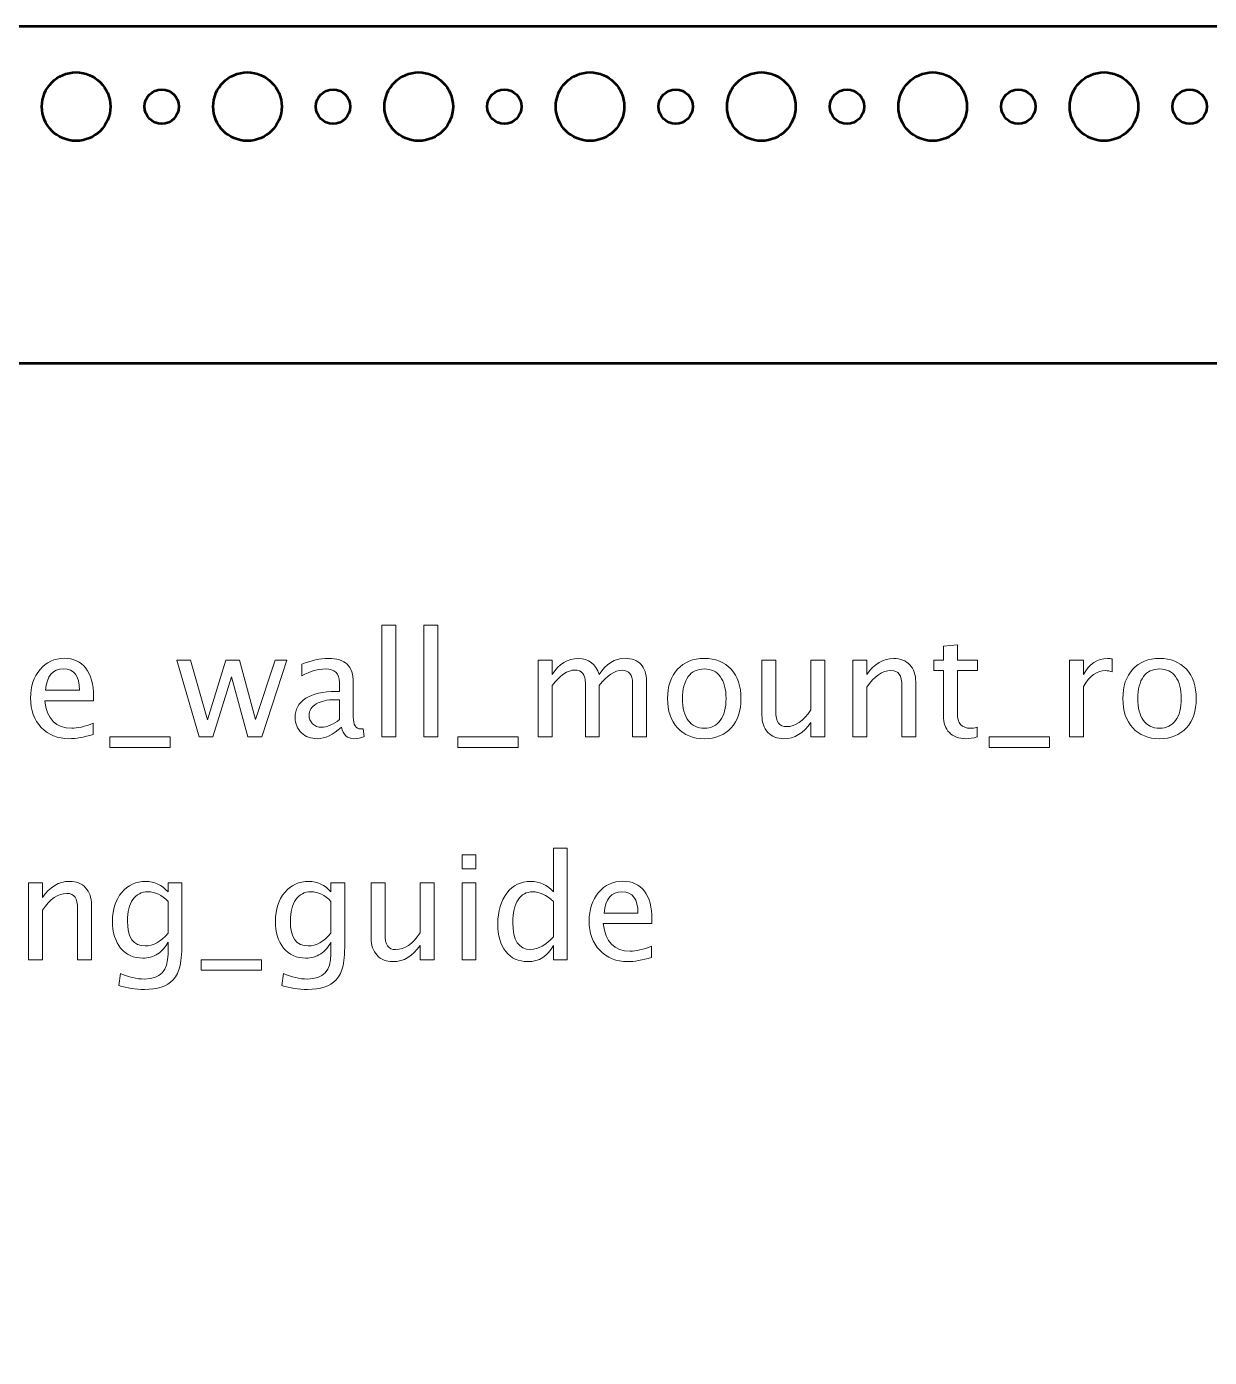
# Model space of a CAD drawing. Header units: centimetres. Extents: x -19.4 to 19.4, y -11.2 to 11.2.
# Drawn here: x -1.18 to 9.17, y -0.45 to 11.2 of the extents above; entities that cross this region are included whole.
import ezdxf

# ---------------------------------------------------------------- set-up
doc = ezdxf.new("R2010")
doc.units = ezdxf.units.CM
doc.header["$MEASUREMENT"] = 0
doc.layers.add('Layer 1', color=7, linetype='Continuous')

msp = doc.modelspace()

# ---------------------------------------------------------------- linework, layer by layer
at = {"layer": 'Layer 1', "lineweight": 53}
for centre, major_axis in [((-0.75, 10.5), (0, 0.3)), ((0.75, 10.5), (0, 0.3)), ((2.25, 10.5), (0, 0.3)), ((3.75, 10.5), (0, 0.3)), ((5.25, 10.5), (0, 0.3)), ((6.75, 10.5), (0, 0.3)), ((8.25, 10.5), (0, 0.3)), ((0, 10.5), (0, 0.15)), ((1.5, 10.5), (0, 0.15)), ((3, 10.5), (0, 0.15)), ((4.5, 10.5), (0, 0.15)), ((6, 10.5), (0, 0.15)), ((7.5, 10.5), (0, 0.15)), ((9, 10.5), (0, 0.15))]:
    msp.add_ellipse(centre, major_axis=major_axis, ratio=1, dxfattribs=at)
msp.add_open_spline([(-19.45, -10.7), (-19.45, -10.7), (-19.45, 10.7), (-19.45, 10.7), (-19.45, 10.7), (-19.45, 10.97614), (-19.22614, 11.2), (-18.95, 11.2), (-18.95, 11.2), (-18.95, 11.2), (18.95, 11.2), (18.95, 11.2), (18.95, 11.2), (19.22614, 11.2), (19.45, 10.97614), (19.45, 10.7), (19.45, 10.7), (19.45, 10.7), (19.45, -10.7), (19.45, -10.7), (19.45, -10.7), (19.45, -10.97614), (19.22614, -11.2), (18.95, -11.2), (18.95, -11.2), (18.95, -11.2), (-18.95, -11.2), (-18.95, -11.2), (-18.95, -11.2), (-19.22614, -11.2), (-19.45, -10.97614), (-19.45, -10.7)], degree=3, knots=[0, 0, 0, 0, 0.11111111, 0.11111111, 0.11111111, 0.11111111, 0.22222222, 0.22222222, 0.22222222, 0.22222222, 0.33333333, 0.33333333, 0.33333333, 0.33333333, 0.44444444, 0.44444444, 0.44444444, 0.44444444, 0.55555556, 0.55555556, 0.55555556, 0.55555556, 0.66666667, 0.66666667, 0.66666667, 0.66666667, 0.77777778, 0.77777778, 0.77777778, 0.77777778, 1, 1, 1, 1], dxfattribs=at)
at = {"layer": 'Layer 1', "color": 5, "lineweight": 53}
for points, knots in [([(1.36354, 8.25), (1.36354, 8.25), (18, 8.25), (18, 8.25), (18, 8.25), (18, -1.69111), (9.94111, -9.75), (0, -9.75), (0, -9.75), (-9.94111, -9.75), (-18, -1.69111), (-18, 8.25), (-18, 8.25), (-18, 8.25), (1.36354, 8.25), (1.36354, 8.25)], [0, 0, 0, 0, 0.2, 0.2, 0.2, 0.2, 0.4, 0.4, 0.4, 0.4, 0.6, 0.6, 0.6, 0.6, 1, 1, 1, 1]), ([(16.5, 8.25), (16.5, -0.86268), (9.11268, -8.25), (0, -8.25), (0, -8.25), (-9.11268, -8.25), (-16.5, -0.86268), (-16.5, 8.25)], [0, 0, 0, 0, 0.33333333, 0.33333333, 0.33333333, 0.33333333, 1, 1, 1, 1]), ([(16, 8.25), (16, -0.58654), (8.83654, -7.75), (0, -7.75), (0, -7.75), (-8.83654, -7.75), (-16, -0.58654), (-16, 8.25)], [0, 0, 0, 0, 0.33333333, 0.33333333, 0.33333333, 0.33333333, 1, 1, 1, 1]), ([(15.5, 8.25), (15.5, -0.3104), (8.5604, -7.25), (0, -7.25), (0, -7.25), (-8.5604, -7.25), (-15.5, -0.3104), (-15.5, 8.25)], [0, 0, 0, 0, 0.33333333, 0.33333333, 0.33333333, 0.33333333, 1, 1, 1, 1])]:
    msp.add_open_spline(points, degree=3, knots=knots, dxfattribs=at)
at = {"layer": 'Layer 1', "color": 5, "lineweight": 9}
for points, knots in [([(1.92722, 4.98147), (1.92722, 4.98147), (1.92722, 5.96064), (1.92722, 5.96064), (1.92722, 5.96064), (1.92722, 5.96064), (2.04914, 5.96064), (2.04914, 5.96064), (2.04914, 5.96064), (2.04914, 5.96064), (2.04914, 4.98147), (2.04914, 4.98147), (2.04914, 4.98147), (2.04914, 4.98147), (1.92722, 4.98147), (1.92722, 4.98147)], [0, 0, 0, 0, 0.2, 0.2, 0.2, 0.2, 0.4, 0.4, 0.4, 0.4, 0.6, 0.6, 0.6, 0.6, 1, 1, 1, 1]), ([(2.29425, 4.98147), (2.29425, 4.98147), (2.29425, 5.96064), (2.29425, 5.96064), (2.29425, 5.96064), (2.29425, 5.96064), (2.41617, 5.96064), (2.41617, 5.96064), (2.41617, 5.96064), (2.41617, 5.96064), (2.41617, 4.98147), (2.41617, 4.98147), (2.41617, 4.98147), (2.41617, 4.98147), (2.29425, 4.98147), (2.29425, 4.98147)], [0, 0, 0, 0, 0.2, 0.2, 0.2, 0.2, 0.4, 0.4, 0.4, 0.4, 0.6, 0.6, 0.6, 0.6, 1, 1, 1, 1]), ([(7.13973, 4.98168), (7.10205, 4.97131), (7.06925, 4.96623), (7.04152, 4.96623), (7.04152, 4.96623), (6.97929, 4.96623), (6.93082, 4.98401), (6.8961, 5.01957), (6.8961, 5.01957), (6.86118, 5.05513), (6.84382, 5.10445), (6.84382, 5.16774), (6.84382, 5.16774), (6.84382, 5.16774), (6.84382, 5.56313), (6.84382, 5.56313), (6.84382, 5.56313), (6.84382, 5.56313), (6.75958, 5.56313), (6.75958, 5.56313), (6.75958, 5.56313), (6.75958, 5.56313), (6.75958, 5.65457), (6.75958, 5.65457), (6.75958, 5.65457), (6.75958, 5.65457), (6.84382, 5.65457), (6.84382, 5.65457), (6.84382, 5.65457), (6.84382, 5.65457), (6.84382, 5.77628), (6.84382, 5.77628), (6.84382, 5.77628), (6.84382, 5.77628), (6.96574, 5.78792), (6.96574, 5.78792), (6.96574, 5.78792), (6.96574, 5.78792), (6.96574, 5.65457), (6.96574, 5.65457), (6.96574, 5.65457), (6.96574, 5.65457), (7.14227, 5.65457), (7.14227, 5.65457), (7.14227, 5.65457), (7.14227, 5.65457), (7.14227, 5.56313), (7.14227, 5.56313), (7.14227, 5.56313), (7.14227, 5.56313), (6.96574, 5.56313), (6.96574, 5.56313), (6.96574, 5.56313), (6.96574, 5.56313), (6.96574, 5.18975), (6.96574, 5.18975), (6.96574, 5.18975), (6.96574, 5.1017), (7.00405, 5.05767), (7.08046, 5.05767), (7.08046, 5.05767), (7.09676, 5.05767), (7.11645, 5.06042), (7.13973, 5.06571), (7.13973, 5.06571), (7.13973, 5.06571), (7.13973, 4.98168), (7.13973, 4.98168)], [0, 0, 0, 0, 0.05555556, 0.05555556, 0.05555556, 0.05555556, 0.11111111, 0.11111111, 0.11111111, 0.11111111, 0.16666667, 0.16666667, 0.16666667, 0.16666667, 0.22222222, 0.22222222, 0.22222222, 0.22222222, 0.27777778, 0.27777778, 0.27777778, 0.27777778, 0.33333333, 0.33333333, 0.33333333, 0.33333333, 0.38888889, 0.38888889, 0.38888889, 0.38888889, 0.44444444, 0.44444444, 0.44444444, 0.44444444, 0.5, 0.5, 0.5, 0.5, 0.55555556, 0.55555556, 0.55555556, 0.55555556, 0.61111111, 0.61111111, 0.61111111, 0.61111111, 0.66666667, 0.66666667, 0.66666667, 0.66666667, 0.72222222, 0.72222222, 0.72222222, 0.72222222, 0.77777778, 0.77777778, 0.77777778, 0.77777778, 0.83333333, 0.83333333, 0.83333333, 0.83333333, 0.88888889, 0.88888889, 0.88888889, 0.88888889, 1, 1, 1, 1]), ([(-0.60114, 5.00306), (-0.68305, 4.97851), (-0.75312, 4.96623), (-0.81154, 4.96623), (-0.81154, 4.96623), (-0.91123, 4.96623), (-0.9923, 4.99925), (-1.05474, 5.06508), (-1.05474, 5.06508), (-1.11718, 5.13091), (-1.14851, 5.21621), (-1.14851, 5.3212), (-1.14851, 5.3212), (-1.14851, 5.42301), (-1.12099, 5.50662), (-1.06575, 5.57202), (-1.06575, 5.57202), (-1.0105, 5.63721), (-0.93981, 5.66981), (-0.85366, 5.66981), (-0.85366, 5.66981), (-0.77217, 5.66981), (-0.70909, 5.64081), (-0.66464, 5.58282), (-0.66464, 5.58282), (-0.62019, 5.52482), (-0.59796, 5.44269), (-0.59796, 5.33622), (-0.59796, 5.33622), (-0.59796, 5.33622), (-0.5986, 5.29897), (-0.5986, 5.29897), (-0.5986, 5.29897), (-0.5986, 5.29897), (-1.02405, 5.29897), (-1.02405, 5.29897), (-1.02405, 5.29897), (-1.00627, 5.1381), (-0.92774, 5.05767), (-0.78868, 5.05767), (-0.78868, 5.05767), (-0.73766, 5.05767), (-0.67522, 5.07206), (-0.60114, 5.10085), (-0.60114, 5.10085), (-0.60114, 5.10085), (-0.60114, 5.00306), (-0.60114, 5.00306)], [0, 0, 0, 0, 0.07692308, 0.07692308, 0.07692308, 0.07692308, 0.15384615, 0.15384615, 0.15384615, 0.15384615, 0.23076923, 0.23076923, 0.23076923, 0.23076923, 0.30769231, 0.30769231, 0.30769231, 0.30769231, 0.38461538, 0.38461538, 0.38461538, 0.38461538, 0.46153846, 0.46153846, 0.46153846, 0.46153846, 0.53846154, 0.53846154, 0.53846154, 0.53846154, 0.61538462, 0.61538462, 0.61538462, 0.61538462, 0.69230769, 0.69230769, 0.69230769, 0.69230769, 0.76923077, 0.76923077, 0.76923077, 0.76923077, 0.84615385, 0.84615385, 0.84615385, 0.84615385, 1, 1, 1, 1]), ([(0.32617, 4.98147), (0.32617, 4.98147), (0.13313, 5.65457), (0.13313, 5.65457), (0.13313, 5.65457), (0.13313, 5.65457), (0.25209, 5.65457), (0.25209, 5.65457), (0.25209, 5.65457), (0.25209, 5.65457), (0.40004, 5.13197), (0.40004, 5.13197), (0.40004, 5.13197), (0.40004, 5.13197), (0.55964, 5.65457), (0.55964, 5.65457), (0.55964, 5.65457), (0.55964, 5.65457), (0.68156, 5.65457), (0.68156, 5.65457), (0.68156, 5.65457), (0.68156, 5.65457), (0.82189, 5.13281), (0.82189, 5.13281), (0.82189, 5.13281), (0.82189, 5.13281), (0.99165, 5.65457), (0.99165, 5.65457), (0.99165, 5.65457), (0.99165, 5.65457), (1.09579, 5.65457), (1.09579, 5.65457), (1.09579, 5.65457), (1.09579, 5.65457), (0.87608, 4.98147), (0.87608, 4.98147), (0.87608, 4.98147), (0.87608, 4.98147), (0.75416, 4.98147), (0.75416, 4.98147), (0.75416, 4.98147), (0.75416, 4.98147), (0.6098, 5.5064), (0.6098, 5.5064), (0.6098, 5.5064), (0.6098, 5.5064), (0.44809, 4.98147), (0.44809, 4.98147), (0.44809, 4.98147), (0.44809, 4.98147), (0.32617, 4.98147), (0.32617, 4.98147)], [0, 0, 0, 0, 0.07142857, 0.07142857, 0.07142857, 0.07142857, 0.14285714, 0.14285714, 0.14285714, 0.14285714, 0.21428571, 0.21428571, 0.21428571, 0.21428571, 0.28571429, 0.28571429, 0.28571429, 0.28571429, 0.35714286, 0.35714286, 0.35714286, 0.35714286, 0.42857143, 0.42857143, 0.42857143, 0.42857143, 0.5, 0.5, 0.5, 0.5, 0.57142857, 0.57142857, 0.57142857, 0.57142857, 0.64285714, 0.64285714, 0.64285714, 0.64285714, 0.71428571, 0.71428571, 0.71428571, 0.71428571, 0.78571429, 0.78571429, 0.78571429, 0.78571429, 0.85714286, 0.85714286, 0.85714286, 0.85714286, 1, 1, 1, 1]), ([(1.57289, 5.0672), (1.49966, 4.99989), (1.42917, 4.96623), (1.36144, 4.96623), (1.36144, 4.96623), (1.30577, 4.96623), (1.25941, 4.98359), (1.2228, 5.01851), (1.2228, 5.01851), (1.18597, 5.05344), (1.16755, 5.09746), (1.16755, 5.15059), (1.16755, 5.15059), (1.16755, 5.22404), (1.19845, 5.28056), (1.26026, 5.31993), (1.26026, 5.31993), (1.32207, 5.3593), (1.41076, 5.37898), (1.52633, 5.37898), (1.52633, 5.37898), (1.52633, 5.37898), (1.5549, 5.37898), (1.5549, 5.37898), (1.5549, 5.37898), (1.5549, 5.37898), (1.5549, 5.46005), (1.5549, 5.46005), (1.5549, 5.46005), (1.5549, 5.53815), (1.51426, 5.5771), (1.43277, 5.5771), (1.43277, 5.5771), (1.36969, 5.5771), (1.30069, 5.5572), (1.22597, 5.51741), (1.22597, 5.51741), (1.22597, 5.51741), (1.22597, 5.61774), (1.22597, 5.61774), (1.22597, 5.61774), (1.3081, 5.65161), (1.38557, 5.66854), (1.45817, 5.66854), (1.45817, 5.66854), (1.53289, 5.66854), (1.58813, 5.65161), (1.62348, 5.61753), (1.62348, 5.61753), (1.65904, 5.58345), (1.67682, 5.53096), (1.67682, 5.46005), (1.67682, 5.46005), (1.67682, 5.46005), (1.67682, 5.15588), (1.67682, 5.15588), (1.67682, 5.15588), (1.67682, 5.08625), (1.6982, 5.05132), (1.74117, 5.05132), (1.74117, 5.05132), (1.74646, 5.05132), (1.75429, 5.05217), (1.76466, 5.05386), (1.76466, 5.05386), (1.76466, 5.05386), (1.77334, 4.98613), (1.77334, 4.98613), (1.77334, 4.98613), (1.74561, 4.97279), (1.71513, 4.96623), (1.68169, 4.96623), (1.68169, 4.96623), (1.62475, 4.96623), (1.58856, 4.99989), (1.57289, 5.0672)], [0, 0, 0, 0, 0.05, 0.05, 0.05, 0.05, 0.1, 0.1, 0.1, 0.1, 0.15, 0.15, 0.15, 0.15, 0.2, 0.2, 0.2, 0.2, 0.25, 0.25, 0.25, 0.25, 0.3, 0.3, 0.3, 0.3, 0.35, 0.35, 0.35, 0.35, 0.4, 0.4, 0.4, 0.4, 0.45, 0.45, 0.45, 0.45, 0.5, 0.5, 0.5, 0.5, 0.55, 0.55, 0.55, 0.55, 0.6, 0.6, 0.6, 0.6, 0.65, 0.65, 0.65, 0.65, 0.7, 0.7, 0.7, 0.7, 0.75, 0.75, 0.75, 0.75, 0.8, 0.8, 0.8, 0.8, 0.85, 0.85, 0.85, 0.85, 0.9, 0.9, 0.9, 0.9, 1, 1, 1, 1]), ([(3.29628, 4.98147), (3.29628, 4.98147), (3.29628, 5.65457), (3.29628, 5.65457), (3.29628, 5.65457), (3.29628, 5.65457), (3.4182, 5.65457), (3.4182, 5.65457), (3.4182, 5.65457), (3.4182, 5.65457), (3.4182, 5.52736), (3.4182, 5.52736), (3.4182, 5.52736), (3.47768, 5.62155), (3.55388, 5.66854), (3.64722, 5.66854), (3.64722, 5.66854), (3.73718, 5.66854), (3.79835, 5.62155), (3.83095, 5.52736), (3.83095, 5.52736), (3.88874, 5.6224), (3.96409, 5.66981), (4.05659, 5.66981), (4.05659, 5.66981), (4.11564, 5.66981), (4.16157, 5.65245), (4.19438, 5.61753), (4.19438, 5.61753), (4.22719, 5.5826), (4.2437, 5.53371), (4.2437, 5.47084), (4.2437, 5.47084), (4.2437, 5.47084), (4.2437, 4.98147), (4.2437, 4.98147), (4.2437, 4.98147), (4.2437, 4.98147), (4.12178, 4.98147), (4.12178, 4.98147), (4.12178, 4.98147), (4.12178, 4.98147), (4.12178, 5.45074), (4.12178, 5.45074), (4.12178, 5.45074), (4.12178, 5.52736), (4.0913, 5.56567), (4.03034, 5.56567), (4.03034, 5.56567), (3.96705, 5.56567), (3.90059, 5.52101), (3.83095, 5.43147), (3.83095, 5.43147), (3.83095, 5.43147), (3.83095, 4.98147), (3.83095, 4.98147), (3.83095, 4.98147), (3.83095, 4.98147), (3.70903, 4.98147), (3.70903, 4.98147), (3.70903, 4.98147), (3.70903, 4.98147), (3.70903, 5.45116), (3.70903, 5.45116), (3.70903, 5.45116), (3.70903, 5.52842), (3.67813, 5.56694), (3.61611, 5.56694), (3.61611, 5.56694), (3.55451, 5.56694), (3.48847, 5.52207), (3.4182, 5.43211), (3.4182, 5.43211), (3.4182, 5.43211), (3.4182, 4.98147), (3.4182, 4.98147), (3.4182, 4.98147), (3.4182, 4.98147), (3.29628, 4.98147), (3.29628, 4.98147)], [0, 0, 0, 0, 0.04761905, 0.04761905, 0.04761905, 0.04761905, 0.0952381, 0.0952381, 0.0952381, 0.0952381, 0.14285714, 0.14285714, 0.14285714, 0.14285714, 0.19047619, 0.19047619, 0.19047619, 0.19047619, 0.23809524, 0.23809524, 0.23809524, 0.23809524, 0.28571429, 0.28571429, 0.28571429, 0.28571429, 0.33333333, 0.33333333, 0.33333333, 0.33333333, 0.38095238, 0.38095238, 0.38095238, 0.38095238, 0.42857143, 0.42857143, 0.42857143, 0.42857143, 0.47619048, 0.47619048, 0.47619048, 0.47619048, 0.52380952, 0.52380952, 0.52380952, 0.52380952, 0.57142857, 0.57142857, 0.57142857, 0.57142857, 0.61904762, 0.61904762, 0.61904762, 0.61904762, 0.66666667, 0.66666667, 0.66666667, 0.66666667, 0.71428571, 0.71428571, 0.71428571, 0.71428571, 0.76190476, 0.76190476, 0.76190476, 0.76190476, 0.80952381, 0.80952381, 0.80952381, 0.80952381, 0.85714286, 0.85714286, 0.85714286, 0.85714286, 0.9047619, 0.9047619, 0.9047619, 0.9047619, 1, 1, 1, 1]), ([(4.75001, 4.96623), (4.65116, 4.96623), (4.57285, 4.99777), (4.51527, 5.06085), (4.51527, 5.06085), (4.45749, 5.12392), (4.4287, 5.20965), (4.4287, 5.31781), (4.4287, 5.31781), (4.4287, 5.42576), (4.45749, 5.51127), (4.51527, 5.57414), (4.51527, 5.57414), (4.57285, 5.637), (4.65116, 5.66854), (4.75001, 5.66854), (4.75001, 5.66854), (4.84886, 5.66854), (4.92718, 5.637), (4.98475, 5.57414), (4.98475, 5.57414), (5.04253, 5.51127), (5.07132, 5.42576), (5.07132, 5.31781), (5.07132, 5.31781), (5.07132, 5.20965), (5.04253, 5.12392), (4.98475, 5.06085), (4.98475, 5.06085), (4.92718, 4.99777), (4.84886, 4.96623), (4.75001, 4.96623)], [0, 0, 0, 0, 0.11111111, 0.11111111, 0.11111111, 0.11111111, 0.22222222, 0.22222222, 0.22222222, 0.22222222, 0.33333333, 0.33333333, 0.33333333, 0.33333333, 0.44444444, 0.44444444, 0.44444444, 0.44444444, 0.55555556, 0.55555556, 0.55555556, 0.55555556, 0.66666667, 0.66666667, 0.66666667, 0.66666667, 0.77777778, 0.77777778, 0.77777778, 0.77777778, 1, 1, 1, 1]), ([(5.68388, 4.98147), (5.68388, 4.98147), (5.68388, 5.10805), (5.68388, 5.10805), (5.68388, 5.10805), (5.6189, 5.01343), (5.53995, 4.96623), (5.44724, 4.96623), (5.44724, 4.96623), (5.38839, 4.96623), (5.34162, 4.98465), (5.3069, 5.02169), (5.3069, 5.02169), (5.27198, 5.05873), (5.25462, 5.10847), (5.25462, 5.17134), (5.25462, 5.17134), (5.25462, 5.17134), (5.25462, 5.65457), (5.25462, 5.65457), (5.25462, 5.65457), (5.25462, 5.65457), (5.37654, 5.65457), (5.37654, 5.65457), (5.37654, 5.65457), (5.37654, 5.65457), (5.37654, 5.21113), (5.37654, 5.21113), (5.37654, 5.21113), (5.37654, 5.16054), (5.38395, 5.12477), (5.39855, 5.1036), (5.39855, 5.1036), (5.41337, 5.08222), (5.43792, 5.07164), (5.47243, 5.07164), (5.47243, 5.07164), (5.54693, 5.07164), (5.61763, 5.12054), (5.68388, 5.21854), (5.68388, 5.21854), (5.68388, 5.21854), (5.68388, 5.65457), (5.68388, 5.65457), (5.68388, 5.65457), (5.68388, 5.65457), (5.8058, 5.65457), (5.8058, 5.65457), (5.8058, 5.65457), (5.8058, 5.65457), (5.8058, 4.98147), (5.8058, 4.98147), (5.8058, 4.98147), (5.8058, 4.98147), (5.68388, 4.98147), (5.68388, 4.98147)], [0, 0, 0, 0, 0.06666667, 0.06666667, 0.06666667, 0.06666667, 0.13333333, 0.13333333, 0.13333333, 0.13333333, 0.2, 0.2, 0.2, 0.2, 0.26666667, 0.26666667, 0.26666667, 0.26666667, 0.33333333, 0.33333333, 0.33333333, 0.33333333, 0.4, 0.4, 0.4, 0.4, 0.46666667, 0.46666667, 0.46666667, 0.46666667, 0.53333333, 0.53333333, 0.53333333, 0.53333333, 0.6, 0.6, 0.6, 0.6, 0.66666667, 0.66666667, 0.66666667, 0.66666667, 0.73333333, 0.73333333, 0.73333333, 0.73333333, 0.8, 0.8, 0.8, 0.8, 0.86666667, 0.86666667, 0.86666667, 0.86666667, 1, 1, 1, 1]), ([(6.05049, 4.98147), (6.05049, 4.98147), (6.05049, 5.65457), (6.05049, 5.65457), (6.05049, 5.65457), (6.05049, 5.65457), (6.17241, 5.65457), (6.17241, 5.65457), (6.17241, 5.65457), (6.17241, 5.65457), (6.17241, 5.52736), (6.17241, 5.52736), (6.17241, 5.52736), (6.23697, 5.62155), (6.31613, 5.66854), (6.40969, 5.66854), (6.40969, 5.66854), (6.46853, 5.66854), (6.51531, 5.65013), (6.54981, 5.61308), (6.54981, 5.61308), (6.58431, 5.57625), (6.60167, 5.52651), (6.60167, 5.46428), (6.60167, 5.46428), (6.60167, 5.46428), (6.60167, 4.98147), (6.60167, 4.98147), (6.60167, 4.98147), (6.60167, 4.98147), (6.47975, 4.98147), (6.47975, 4.98147), (6.47975, 4.98147), (6.47975, 4.98147), (6.47975, 5.42449), (6.47975, 5.42449), (6.47975, 5.42449), (6.47975, 5.47444), (6.47234, 5.51), (6.45774, 5.53117), (6.45774, 5.53117), (6.44292, 5.55255), (6.41858, 5.56313), (6.3845, 5.56313), (6.3845, 5.56313), (6.30957, 5.56313), (6.23887, 5.51424), (6.17241, 5.41645), (6.17241, 5.41645), (6.17241, 5.41645), (6.17241, 4.98147), (6.17241, 4.98147), (6.17241, 4.98147), (6.17241, 4.98147), (6.05049, 4.98147), (6.05049, 4.98147)], [0, 0, 0, 0, 0.06666667, 0.06666667, 0.06666667, 0.06666667, 0.13333333, 0.13333333, 0.13333333, 0.13333333, 0.2, 0.2, 0.2, 0.2, 0.26666667, 0.26666667, 0.26666667, 0.26666667, 0.33333333, 0.33333333, 0.33333333, 0.33333333, 0.4, 0.4, 0.4, 0.4, 0.46666667, 0.46666667, 0.46666667, 0.46666667, 0.53333333, 0.53333333, 0.53333333, 0.53333333, 0.6, 0.6, 0.6, 0.6, 0.66666667, 0.66666667, 0.66666667, 0.66666667, 0.73333333, 0.73333333, 0.73333333, 0.73333333, 0.8, 0.8, 0.8, 0.8, 0.86666667, 0.86666667, 0.86666667, 0.86666667, 1, 1, 1, 1]), ([(7.94872, 4.98147), (7.94872, 4.98147), (7.94872, 5.65457), (7.94872, 5.65457), (7.94872, 5.65457), (7.94872, 5.65457), (8.07064, 5.65457), (8.07064, 5.65457), (8.07064, 5.65457), (8.07064, 5.65457), (8.07064, 5.52736), (8.07064, 5.52736), (8.07064, 5.52736), (8.11911, 5.62155), (8.18939, 5.66854), (8.28167, 5.66854), (8.28167, 5.66854), (8.29416, 5.66854), (8.30728, 5.66748), (8.32083, 5.66537), (8.32083, 5.66537), (8.32083, 5.66537), (8.32083, 5.55128), (8.32083, 5.55128), (8.32083, 5.55128), (8.29966, 5.55826), (8.28104, 5.56186), (8.26495, 5.56186), (8.26495, 5.56186), (8.18748, 5.56186), (8.12271, 5.51614), (8.07064, 5.42449), (8.07064, 5.42449), (8.07064, 5.42449), (8.07064, 4.98147), (8.07064, 4.98147), (8.07064, 4.98147), (8.07064, 4.98147), (7.94872, 4.98147), (7.94872, 4.98147)], [0, 0, 0, 0, 0.09090909, 0.09090909, 0.09090909, 0.09090909, 0.18181818, 0.18181818, 0.18181818, 0.18181818, 0.27272727, 0.27272727, 0.27272727, 0.27272727, 0.36363636, 0.36363636, 0.36363636, 0.36363636, 0.45454545, 0.45454545, 0.45454545, 0.45454545, 0.54545455, 0.54545455, 0.54545455, 0.54545455, 0.63636364, 0.63636364, 0.63636364, 0.63636364, 0.72727273, 0.72727273, 0.72727273, 0.72727273, 0.81818182, 0.81818182, 0.81818182, 0.81818182, 1, 1, 1, 1]), ([(8.73633, 4.96623), (8.63748, 4.96623), (8.55917, 4.99777), (8.50159, 5.06085), (8.50159, 5.06085), (8.44381, 5.12392), (8.41502, 5.20965), (8.41502, 5.31781), (8.41502, 5.31781), (8.41502, 5.42576), (8.44381, 5.51127), (8.50159, 5.57414), (8.50159, 5.57414), (8.55917, 5.637), (8.63748, 5.66854), (8.73633, 5.66854), (8.73633, 5.66854), (8.83518, 5.66854), (8.9135, 5.637), (8.97107, 5.57414), (8.97107, 5.57414), (9.02885, 5.51127), (9.05764, 5.42576), (9.05764, 5.31781), (9.05764, 5.31781), (9.05764, 5.20965), (9.02885, 5.12392), (8.97107, 5.06085), (8.97107, 5.06085), (8.9135, 4.99777), (8.83518, 4.96623), (8.73633, 4.96623)], [0, 0, 0, 0, 0.11111111, 0.11111111, 0.11111111, 0.11111111, 0.22222222, 0.22222222, 0.22222222, 0.22222222, 0.33333333, 0.33333333, 0.33333333, 0.33333333, 0.44444444, 0.44444444, 0.44444444, 0.44444444, 0.55555556, 0.55555556, 0.55555556, 0.55555556, 0.66666667, 0.66666667, 0.66666667, 0.66666667, 0.77777778, 0.77777778, 0.77777778, 0.77777778, 1, 1, 1, 1]), ([(-1.0177, 5.39041), (-1.0177, 5.39041), (-0.72052, 5.39041), (-0.72052, 5.39041), (-0.72052, 5.39041), (-0.72052, 5.51572), (-0.7673, 5.57837), (-0.86064, 5.57837), (-0.86064, 5.57837), (-0.95462, 5.57837), (-1.0069, 5.51572), (-1.0177, 5.39041)], [0, 0, 0, 0, 0.25, 0.25, 0.25, 0.25, 0.5, 0.5, 0.5, 0.5, 1, 1, 1, 1]), ([(4.7498, 5.05767), (4.81012, 5.05767), (4.85711, 5.08032), (4.89056, 5.12583), (4.89056, 5.12583), (4.92379, 5.17112), (4.94051, 5.23526), (4.94051, 5.31781), (4.94051, 5.31781), (4.94051, 5.40015), (4.92379, 5.46407), (4.89056, 5.50937), (4.89056, 5.50937), (4.85711, 5.55445), (4.81012, 5.5771), (4.7498, 5.5771), (4.7498, 5.5771), (4.68926, 5.5771), (4.64227, 5.55445), (4.60925, 5.50937), (4.60925, 5.50937), (4.57602, 5.46407), (4.55951, 5.40015), (4.55951, 5.31781), (4.55951, 5.31781), (4.55951, 5.23526), (4.57602, 5.17112), (4.60925, 5.12583), (4.60925, 5.12583), (4.64227, 5.08032), (4.68926, 5.05767), (4.7498, 5.05767)], [0, 0, 0, 0, 0.11111111, 0.11111111, 0.11111111, 0.11111111, 0.22222222, 0.22222222, 0.22222222, 0.22222222, 0.33333333, 0.33333333, 0.33333333, 0.33333333, 0.44444444, 0.44444444, 0.44444444, 0.44444444, 0.55555556, 0.55555556, 0.55555556, 0.55555556, 0.66666667, 0.66666667, 0.66666667, 0.66666667, 0.77777778, 0.77777778, 0.77777778, 0.77777778, 1, 1, 1, 1]), ([(8.73612, 5.05767), (8.79644, 5.05767), (8.84343, 5.08032), (8.87688, 5.12583), (8.87688, 5.12583), (8.91011, 5.17112), (8.92683, 5.23526), (8.92683, 5.31781), (8.92683, 5.31781), (8.92683, 5.40015), (8.91011, 5.46407), (8.87688, 5.50937), (8.87688, 5.50937), (8.84343, 5.55445), (8.79644, 5.5771), (8.73612, 5.5771), (8.73612, 5.5771), (8.67558, 5.5771), (8.62859, 5.55445), (8.59557, 5.50937), (8.59557, 5.50937), (8.56234, 5.46407), (8.54583, 5.40015), (8.54583, 5.31781), (8.54583, 5.31781), (8.54583, 5.23526), (8.56234, 5.17112), (8.59557, 5.12583), (8.59557, 5.12583), (8.62859, 5.08032), (8.67558, 5.05767), (8.73612, 5.05767)], [0, 0, 0, 0, 0.11111111, 0.11111111, 0.11111111, 0.11111111, 0.22222222, 0.22222222, 0.22222222, 0.22222222, 0.33333333, 0.33333333, 0.33333333, 0.33333333, 0.44444444, 0.44444444, 0.44444444, 0.44444444, 0.55555556, 0.55555556, 0.55555556, 0.55555556, 0.66666667, 0.66666667, 0.66666667, 0.66666667, 0.77777778, 0.77777778, 0.77777778, 0.77777778, 1, 1, 1, 1]), ([(1.5549, 5.13366), (1.5549, 5.13366), (1.5549, 5.30659), (1.5549, 5.30659), (1.5549, 5.30659), (1.5549, 5.30659), (1.51574, 5.30786), (1.51574, 5.30786), (1.51574, 5.30786), (1.44801, 5.30786), (1.3934, 5.29537), (1.3517, 5.2704), (1.3517, 5.2704), (1.31021, 5.24521), (1.28947, 5.21198), (1.28947, 5.17049), (1.28947, 5.17049), (1.28947, 5.14149), (1.29984, 5.11694), (1.32037, 5.09683), (1.32037, 5.09683), (1.34112, 5.07672), (1.36631, 5.06656), (1.39615, 5.06656), (1.39615, 5.06656), (1.44695, 5.06656), (1.49987, 5.089), (1.5549, 5.13366)], [0, 0, 0, 0, 0.125, 0.125, 0.125, 0.125, 0.25, 0.25, 0.25, 0.25, 0.375, 0.375, 0.375, 0.375, 0.5, 0.5, 0.5, 0.5, 0.625, 0.625, 0.625, 0.625, 0.75, 0.75, 0.75, 0.75, 1, 1, 1, 1]), ([(-0.45615, 4.89003), (-0.45615, 4.89003), (-0.45615, 4.98147), (-0.45615, 4.98147), (-0.45615, 4.98147), (-0.45615, 4.98147), (0.07217, 4.98147), (0.07217, 4.98147), (0.07217, 4.98147), (0.07217, 4.98147), (0.07217, 4.89003), (0.07217, 4.89003), (0.07217, 4.89003), (0.07217, 4.89003), (-0.45615, 4.89003), (-0.45615, 4.89003)], [0, 0, 0, 0, 0.2, 0.2, 0.2, 0.2, 0.4, 0.4, 0.4, 0.4, 0.6, 0.6, 0.6, 0.6, 1, 1, 1, 1]), ([(2.5927, 4.89003), (2.5927, 4.89003), (2.5927, 4.98147), (2.5927, 4.98147), (2.5927, 4.98147), (2.5927, 4.98147), (3.12102, 4.98147), (3.12102, 4.98147), (3.12102, 4.98147), (3.12102, 4.98147), (3.12102, 4.89003), (3.12102, 4.89003), (3.12102, 4.89003), (3.12102, 4.89003), (2.5927, 4.89003), (2.5927, 4.89003)], [0, 0, 0, 0, 0.2, 0.2, 0.2, 0.2, 0.4, 0.4, 0.4, 0.4, 0.6, 0.6, 0.6, 0.6, 1, 1, 1, 1]), ([(7.24514, 4.89003), (7.24514, 4.89003), (7.24514, 4.98147), (7.24514, 4.98147), (7.24514, 4.98147), (7.24514, 4.98147), (7.77346, 4.98147), (7.77346, 4.98147), (7.77346, 4.98147), (7.77346, 4.98147), (7.77346, 4.89003), (7.77346, 4.89003), (7.77346, 4.89003), (7.77346, 4.89003), (7.24514, 4.89003), (7.24514, 4.89003)], [0, 0, 0, 0, 0.2, 0.2, 0.2, 0.2, 0.4, 0.4, 0.4, 0.4, 0.6, 0.6, 0.6, 0.6, 1, 1, 1, 1]), ([(3.42879, 3.0299), (3.42879, 3.0299), (3.42879, 3.15627), (3.42879, 3.15627), (3.42879, 3.15627), (3.37905, 3.06186), (3.30412, 3.01466), (3.204, 3.01466), (3.204, 3.01466), (3.12272, 3.01466), (3.0588, 3.04408), (3.01223, 3.10314), (3.01223, 3.10314), (2.96566, 3.16219), (2.94238, 3.24284), (2.94238, 3.34507), (2.94238, 3.34507), (2.94238, 3.45683), (2.96884, 3.54679), (3.02154, 3.61495), (3.02154, 3.61495), (3.07446, 3.68289), (3.14389, 3.71697), (3.23004, 3.71697), (3.23004, 3.71697), (3.30983, 3.71697), (3.3763, 3.68649), (3.42879, 3.62532), (3.42879, 3.62532), (3.42879, 3.62532), (3.42879, 4.00907), (3.42879, 4.00907), (3.42879, 4.00907), (3.42879, 4.00907), (3.55071, 4.00907), (3.55071, 4.00907), (3.55071, 4.00907), (3.55071, 4.00907), (3.55071, 3.0299), (3.55071, 3.0299), (3.55071, 3.0299), (3.55071, 3.0299), (3.42879, 3.0299), (3.42879, 3.0299)], [0, 0, 0, 0, 0.08333333, 0.08333333, 0.08333333, 0.08333333, 0.16666667, 0.16666667, 0.16666667, 0.16666667, 0.25, 0.25, 0.25, 0.25, 0.33333333, 0.33333333, 0.33333333, 0.33333333, 0.41666667, 0.41666667, 0.41666667, 0.41666667, 0.5, 0.5, 0.5, 0.5, 0.58333333, 0.58333333, 0.58333333, 0.58333333, 0.66666667, 0.66666667, 0.66666667, 0.66666667, 0.75, 0.75, 0.75, 0.75, 0.83333333, 0.83333333, 0.83333333, 0.83333333, 1, 1, 1, 1]), ([(2.62869, 3.82619), (2.62869, 3.82619), (2.62869, 3.94811), (2.62869, 3.94811), (2.62869, 3.94811), (2.62869, 3.94811), (2.75061, 3.94811), (2.75061, 3.94811), (2.75061, 3.94811), (2.75061, 3.94811), (2.75061, 3.82619), (2.75061, 3.82619), (2.75061, 3.82619), (2.75061, 3.82619), (2.62869, 3.82619), (2.62869, 3.82619)], [0, 0, 0, 0, 0.2, 0.2, 0.2, 0.2, 0.4, 0.4, 0.4, 0.4, 0.6, 0.6, 0.6, 0.6, 1, 1, 1, 1]), ([(-1.16651, 3.0299), (-1.16651, 3.0299), (-1.16651, 3.703), (-1.16651, 3.703), (-1.16651, 3.703), (-1.16651, 3.703), (-1.04459, 3.703), (-1.04459, 3.703), (-1.04459, 3.703), (-1.04459, 3.703), (-1.04459, 3.57579), (-1.04459, 3.57579), (-1.04459, 3.57579), (-0.98003, 3.66998), (-0.90087, 3.71697), (-0.80731, 3.71697), (-0.80731, 3.71697), (-0.74847, 3.71697), (-0.70169, 3.69856), (-0.66719, 3.66151), (-0.66719, 3.66151), (-0.63269, 3.62468), (-0.61533, 3.57494), (-0.61533, 3.51271), (-0.61533, 3.51271), (-0.61533, 3.51271), (-0.61533, 3.0299), (-0.61533, 3.0299), (-0.61533, 3.0299), (-0.61533, 3.0299), (-0.73725, 3.0299), (-0.73725, 3.0299), (-0.73725, 3.0299), (-0.73725, 3.0299), (-0.73725, 3.47292), (-0.73725, 3.47292), (-0.73725, 3.47292), (-0.73725, 3.52287), (-0.74466, 3.55843), (-0.75926, 3.5796), (-0.75926, 3.5796), (-0.77408, 3.60098), (-0.79842, 3.61156), (-0.8325, 3.61156), (-0.8325, 3.61156), (-0.90743, 3.61156), (-0.97813, 3.56267), (-1.04459, 3.46488), (-1.04459, 3.46488), (-1.04459, 3.46488), (-1.04459, 3.0299), (-1.04459, 3.0299), (-1.04459, 3.0299), (-1.04459, 3.0299), (-1.16651, 3.0299), (-1.16651, 3.0299)], [0, 0, 0, 0, 0.06666667, 0.06666667, 0.06666667, 0.06666667, 0.13333333, 0.13333333, 0.13333333, 0.13333333, 0.2, 0.2, 0.2, 0.2, 0.26666667, 0.26666667, 0.26666667, 0.26666667, 0.33333333, 0.33333333, 0.33333333, 0.33333333, 0.4, 0.4, 0.4, 0.4, 0.46666667, 0.46666667, 0.46666667, 0.46666667, 0.53333333, 0.53333333, 0.53333333, 0.53333333, 0.6, 0.6, 0.6, 0.6, 0.66666667, 0.66666667, 0.66666667, 0.66666667, 0.73333333, 0.73333333, 0.73333333, 0.73333333, 0.8, 0.8, 0.8, 0.8, 0.86666667, 0.86666667, 0.86666667, 0.86666667, 1, 1, 1, 1]), ([(-0.37572, 2.80638), (-0.37572, 2.80638), (-0.36133, 2.91179), (-0.36133, 2.91179), (-0.36133, 2.91179), (-0.29063, 2.87877), (-0.22057, 2.86226), (-0.15135, 2.86226), (-0.15135, 2.86226), (-0.01398, 2.86226), (0.05481, 2.93507), (0.05481, 3.08049), (0.05481, 3.08049), (0.05481, 3.08049), (0.05481, 3.18632), (0.05481, 3.18632), (0.05481, 3.18632), (0.03364, 3.14166), (0.00359, 3.10716), (-0.03557, 3.08239), (-0.03557, 3.08239), (-0.07473, 3.05763), (-0.11833, 3.04514), (-0.16638, 3.04514), (-0.16638, 3.04514), (-0.24787, 3.04514), (-0.31243, 3.07435), (-0.36006, 3.13277), (-0.36006, 3.13277), (-0.40768, 3.19119), (-0.4316, 3.27035), (-0.4316, 3.37026), (-0.4316, 3.37026), (-0.4316, 3.4725), (-0.40451, 3.55589), (-0.35032, 3.62045), (-0.35032, 3.62045), (-0.29592, 3.6848), (-0.22586, 3.71697), (-0.13971, 3.71697), (-0.13971, 3.71697), (-0.06436, 3.71697), (0.00062, 3.68649), (0.05481, 3.62532), (0.05481, 3.62532), (0.05481, 3.62532), (0.05481, 3.703), (0.05481, 3.703), (0.05481, 3.703), (0.05481, 3.703), (0.17673, 3.703), (0.17673, 3.703), (0.17673, 3.703), (0.17673, 3.703), (0.17673, 3.21363), (0.17673, 3.21363), (0.17673, 3.21363), (0.17673, 3.10843), (0.17123, 3.03054), (0.16022, 2.97995), (0.16022, 2.97995), (0.14943, 2.92936), (0.12868, 2.88787), (0.09863, 2.8557), (0.09863, 2.8557), (0.04529, 2.79918), (-0.03811, 2.77082), (-0.15135, 2.77082), (-0.15135, 2.77082), (-0.22903, 2.77082), (-0.30375, 2.78267), (-0.37572, 2.80638)], [0, 0, 0, 0, 0.05263158, 0.05263158, 0.05263158, 0.05263158, 0.10526316, 0.10526316, 0.10526316, 0.10526316, 0.15789474, 0.15789474, 0.15789474, 0.15789474, 0.21052632, 0.21052632, 0.21052632, 0.21052632, 0.26315789, 0.26315789, 0.26315789, 0.26315789, 0.31578947, 0.31578947, 0.31578947, 0.31578947, 0.36842105, 0.36842105, 0.36842105, 0.36842105, 0.42105263, 0.42105263, 0.42105263, 0.42105263, 0.47368421, 0.47368421, 0.47368421, 0.47368421, 0.52631579, 0.52631579, 0.52631579, 0.52631579, 0.57894737, 0.57894737, 0.57894737, 0.57894737, 0.63157895, 0.63157895, 0.63157895, 0.63157895, 0.68421053, 0.68421053, 0.68421053, 0.68421053, 0.73684211, 0.73684211, 0.73684211, 0.73684211, 0.78947368, 0.78947368, 0.78947368, 0.78947368, 0.84210526, 0.84210526, 0.84210526, 0.84210526, 0.89473684, 0.89473684, 0.89473684, 0.89473684, 1, 1, 1, 1]), ([(0.05481, 3.26273), (0.05481, 3.26273), (0.05481, 3.54192), (0.05481, 3.54192), (0.05481, 3.54192), (0.00105, 3.59759), (-0.05758, 3.62553), (-0.12087, 3.62553), (-0.12087, 3.62553), (-0.17718, 3.62553), (-0.2212, 3.60309), (-0.25295, 3.55801), (-0.25295, 3.55801), (-0.28491, 3.51314), (-0.30079, 3.45069), (-0.30079, 3.37111), (-0.30079, 3.37111), (-0.30079, 3.22485), (-0.24893, 3.15182), (-0.145, 3.15182), (-0.145, 3.15182), (-0.07431, 3.15182), (-0.00763, 3.18886), (0.05481, 3.26273)], [0, 0, 0, 0, 0.14285714, 0.14285714, 0.14285714, 0.14285714, 0.28571429, 0.28571429, 0.28571429, 0.28571429, 0.42857143, 0.42857143, 0.42857143, 0.42857143, 0.57142857, 0.57142857, 0.57142857, 0.57142857, 0.71428571, 0.71428571, 0.71428571, 0.71428571, 1, 1, 1, 1]), ([(1.05113, 2.80638), (1.05113, 2.80638), (1.06552, 2.91179), (1.06552, 2.91179), (1.06552, 2.91179), (1.13622, 2.87877), (1.20628, 2.86226), (1.2755, 2.86226), (1.2755, 2.86226), (1.41287, 2.86226), (1.48166, 2.93507), (1.48166, 3.08049), (1.48166, 3.08049), (1.48166, 3.08049), (1.48166, 3.18632), (1.48166, 3.18632), (1.48166, 3.18632), (1.46049, 3.14166), (1.43044, 3.10716), (1.39128, 3.08239), (1.39128, 3.08239), (1.35212, 3.05763), (1.30852, 3.04514), (1.26047, 3.04514), (1.26047, 3.04514), (1.17898, 3.04514), (1.11442, 3.07435), (1.06679, 3.13277), (1.06679, 3.13277), (1.01917, 3.19119), (0.99525, 3.27035), (0.99525, 3.37026), (0.99525, 3.37026), (0.99525, 3.4725), (1.02234, 3.55589), (1.07653, 3.62045), (1.07653, 3.62045), (1.13093, 3.6848), (1.20099, 3.71697), (1.28714, 3.71697), (1.28714, 3.71697), (1.36249, 3.71697), (1.42747, 3.68649), (1.48166, 3.62532), (1.48166, 3.62532), (1.48166, 3.62532), (1.48166, 3.703), (1.48166, 3.703), (1.48166, 3.703), (1.48166, 3.703), (1.60358, 3.703), (1.60358, 3.703), (1.60358, 3.703), (1.60358, 3.703), (1.60358, 3.21363), (1.60358, 3.21363), (1.60358, 3.21363), (1.60358, 3.10843), (1.59808, 3.03054), (1.58707, 2.97995), (1.58707, 2.97995), (1.57628, 2.92936), (1.55553, 2.88787), (1.52548, 2.8557), (1.52548, 2.8557), (1.47214, 2.79918), (1.38874, 2.77082), (1.2755, 2.77082), (1.2755, 2.77082), (1.19782, 2.77082), (1.1231, 2.78267), (1.05113, 2.80638)], [0, 0, 0, 0, 0.05263158, 0.05263158, 0.05263158, 0.05263158, 0.10526316, 0.10526316, 0.10526316, 0.10526316, 0.15789474, 0.15789474, 0.15789474, 0.15789474, 0.21052632, 0.21052632, 0.21052632, 0.21052632, 0.26315789, 0.26315789, 0.26315789, 0.26315789, 0.31578947, 0.31578947, 0.31578947, 0.31578947, 0.36842105, 0.36842105, 0.36842105, 0.36842105, 0.42105263, 0.42105263, 0.42105263, 0.42105263, 0.47368421, 0.47368421, 0.47368421, 0.47368421, 0.52631579, 0.52631579, 0.52631579, 0.52631579, 0.57894737, 0.57894737, 0.57894737, 0.57894737, 0.63157895, 0.63157895, 0.63157895, 0.63157895, 0.68421053, 0.68421053, 0.68421053, 0.68421053, 0.73684211, 0.73684211, 0.73684211, 0.73684211, 0.78947368, 0.78947368, 0.78947368, 0.78947368, 0.84210526, 0.84210526, 0.84210526, 0.84210526, 0.89473684, 0.89473684, 0.89473684, 0.89473684, 1, 1, 1, 1]), ([(1.48166, 3.26273), (1.48166, 3.26273), (1.48166, 3.54192), (1.48166, 3.54192), (1.48166, 3.54192), (1.4279, 3.59759), (1.36927, 3.62553), (1.30598, 3.62553), (1.30598, 3.62553), (1.24967, 3.62553), (1.20565, 3.60309), (1.1739, 3.55801), (1.1739, 3.55801), (1.14194, 3.51314), (1.12606, 3.45069), (1.12606, 3.37111), (1.12606, 3.37111), (1.12606, 3.22485), (1.17792, 3.15182), (1.28185, 3.15182), (1.28185, 3.15182), (1.35254, 3.15182), (1.41922, 3.18886), (1.48166, 3.26273)], [0, 0, 0, 0, 0.14285714, 0.14285714, 0.14285714, 0.14285714, 0.28571429, 0.28571429, 0.28571429, 0.28571429, 0.42857143, 0.42857143, 0.42857143, 0.42857143, 0.57142857, 0.57142857, 0.57142857, 0.57142857, 0.71428571, 0.71428571, 0.71428571, 0.71428571, 1, 1, 1, 1]), ([(2.26208, 3.0299), (2.26208, 3.0299), (2.26208, 3.15648), (2.26208, 3.15648), (2.26208, 3.15648), (2.1971, 3.06186), (2.11815, 3.01466), (2.02544, 3.01466), (2.02544, 3.01466), (1.96659, 3.01466), (1.91982, 3.03308), (1.8851, 3.07012), (1.8851, 3.07012), (1.85018, 3.10716), (1.83282, 3.1569), (1.83282, 3.21977), (1.83282, 3.21977), (1.83282, 3.21977), (1.83282, 3.703), (1.83282, 3.703), (1.83282, 3.703), (1.83282, 3.703), (1.95474, 3.703), (1.95474, 3.703), (1.95474, 3.703), (1.95474, 3.703), (1.95474, 3.25956), (1.95474, 3.25956), (1.95474, 3.25956), (1.95474, 3.20897), (1.96215, 3.1732), (1.97675, 3.15203), (1.97675, 3.15203), (1.99157, 3.13065), (2.01612, 3.12007), (2.05063, 3.12007), (2.05063, 3.12007), (2.12513, 3.12007), (2.19583, 3.16897), (2.26208, 3.26697), (2.26208, 3.26697), (2.26208, 3.26697), (2.26208, 3.703), (2.26208, 3.703), (2.26208, 3.703), (2.26208, 3.703), (2.384, 3.703), (2.384, 3.703), (2.384, 3.703), (2.384, 3.703), (2.384, 3.0299), (2.384, 3.0299), (2.384, 3.0299), (2.384, 3.0299), (2.26208, 3.0299), (2.26208, 3.0299)], [0, 0, 0, 0, 0.06666667, 0.06666667, 0.06666667, 0.06666667, 0.13333333, 0.13333333, 0.13333333, 0.13333333, 0.2, 0.2, 0.2, 0.2, 0.26666667, 0.26666667, 0.26666667, 0.26666667, 0.33333333, 0.33333333, 0.33333333, 0.33333333, 0.4, 0.4, 0.4, 0.4, 0.46666667, 0.46666667, 0.46666667, 0.46666667, 0.53333333, 0.53333333, 0.53333333, 0.53333333, 0.6, 0.6, 0.6, 0.6, 0.66666667, 0.66666667, 0.66666667, 0.66666667, 0.73333333, 0.73333333, 0.73333333, 0.73333333, 0.8, 0.8, 0.8, 0.8, 0.86666667, 0.86666667, 0.86666667, 0.86666667, 1, 1, 1, 1]), ([(2.62869, 3.0299), (2.62869, 3.0299), (2.62869, 3.703), (2.62869, 3.703), (2.62869, 3.703), (2.62869, 3.703), (2.75061, 3.703), (2.75061, 3.703), (2.75061, 3.703), (2.75061, 3.703), (2.75061, 3.0299), (2.75061, 3.0299), (2.75061, 3.0299), (2.75061, 3.0299), (2.62869, 3.0299), (2.62869, 3.0299)], [0, 0, 0, 0, 0.2, 0.2, 0.2, 0.2, 0.4, 0.4, 0.4, 0.4, 0.6, 0.6, 0.6, 0.6, 1, 1, 1, 1]), ([(3.42879, 3.54192), (3.3655, 3.59759), (3.3056, 3.62553), (3.24887, 3.62553), (3.24887, 3.62553), (3.19299, 3.62553), (3.14981, 3.60225), (3.11912, 3.55547), (3.11912, 3.55547), (3.08843, 3.5089), (3.07319, 3.44286), (3.07319, 3.35735), (3.07319, 3.35735), (3.07319, 3.20008), (3.12526, 3.12134), (3.22961, 3.12134), (3.22961, 3.12134), (3.29735, 3.12134), (3.36381, 3.15838), (3.42879, 3.23225), (3.42879, 3.23225), (3.42879, 3.23225), (3.42879, 3.54192), (3.42879, 3.54192)], [0, 0, 0, 0, 0.14285714, 0.14285714, 0.14285714, 0.14285714, 0.28571429, 0.28571429, 0.28571429, 0.28571429, 0.42857143, 0.42857143, 0.42857143, 0.42857143, 0.57142857, 0.57142857, 0.57142857, 0.57142857, 0.71428571, 0.71428571, 0.71428571, 0.71428571, 1, 1, 1, 1]), ([(4.289, 3.05149), (4.20709, 3.02694), (4.13702, 3.01466), (4.0786, 3.01466), (4.0786, 3.01466), (3.97891, 3.01466), (3.89784, 3.04768), (3.8354, 3.11351), (3.8354, 3.11351), (3.77296, 3.17934), (3.74163, 3.26464), (3.74163, 3.36963), (3.74163, 3.36963), (3.74163, 3.47144), (3.76915, 3.55505), (3.82439, 3.62045), (3.82439, 3.62045), (3.87964, 3.68564), (3.95033, 3.71824), (4.03648, 3.71824), (4.03648, 3.71824), (4.11797, 3.71824), (4.18105, 3.68924), (4.2255, 3.63125), (4.2255, 3.63125), (4.26995, 3.57325), (4.29218, 3.49112), (4.29218, 3.38465), (4.29218, 3.38465), (4.29218, 3.38465), (4.29154, 3.3474), (4.29154, 3.3474), (4.29154, 3.3474), (4.29154, 3.3474), (3.86609, 3.3474), (3.86609, 3.3474), (3.86609, 3.3474), (3.88387, 3.18653), (3.9624, 3.1061), (4.10146, 3.1061), (4.10146, 3.1061), (4.15248, 3.1061), (4.21492, 3.12049), (4.289, 3.14928), (4.289, 3.14928), (4.289, 3.14928), (4.289, 3.05149), (4.289, 3.05149)], [0, 0, 0, 0, 0.07692308, 0.07692308, 0.07692308, 0.07692308, 0.15384615, 0.15384615, 0.15384615, 0.15384615, 0.23076923, 0.23076923, 0.23076923, 0.23076923, 0.30769231, 0.30769231, 0.30769231, 0.30769231, 0.38461538, 0.38461538, 0.38461538, 0.38461538, 0.46153846, 0.46153846, 0.46153846, 0.46153846, 0.53846154, 0.53846154, 0.53846154, 0.53846154, 0.61538462, 0.61538462, 0.61538462, 0.61538462, 0.69230769, 0.69230769, 0.69230769, 0.69230769, 0.76923077, 0.76923077, 0.76923077, 0.76923077, 0.84615385, 0.84615385, 0.84615385, 0.84615385, 1, 1, 1, 1]), ([(3.87244, 3.43884), (3.87244, 3.43884), (4.16962, 3.43884), (4.16962, 3.43884), (4.16962, 3.43884), (4.16962, 3.56415), (4.12284, 3.6268), (4.0295, 3.6268), (4.0295, 3.6268), (3.93552, 3.6268), (3.88324, 3.56415), (3.87244, 3.43884)], [0, 0, 0, 0, 0.25, 0.25, 0.25, 0.25, 0.5, 0.5, 0.5, 0.5, 1, 1, 1, 1]), ([(0.34501, 2.93846), (0.34501, 2.93846), (0.34501, 3.0299), (0.34501, 3.0299), (0.34501, 3.0299), (0.34501, 3.0299), (0.87333, 3.0299), (0.87333, 3.0299), (0.87333, 3.0299), (0.87333, 3.0299), (0.87333, 2.93846), (0.87333, 2.93846), (0.87333, 2.93846), (0.87333, 2.93846), (0.34501, 2.93846), (0.34501, 2.93846)], [0, 0, 0, 0, 0.2, 0.2, 0.2, 0.2, 0.4, 0.4, 0.4, 0.4, 0.6, 0.6, 0.6, 0.6, 1, 1, 1, 1])]:
    msp.add_open_spline(points, degree=3, knots=knots, dxfattribs=at)

doc.saveas('drawing.dxf')
